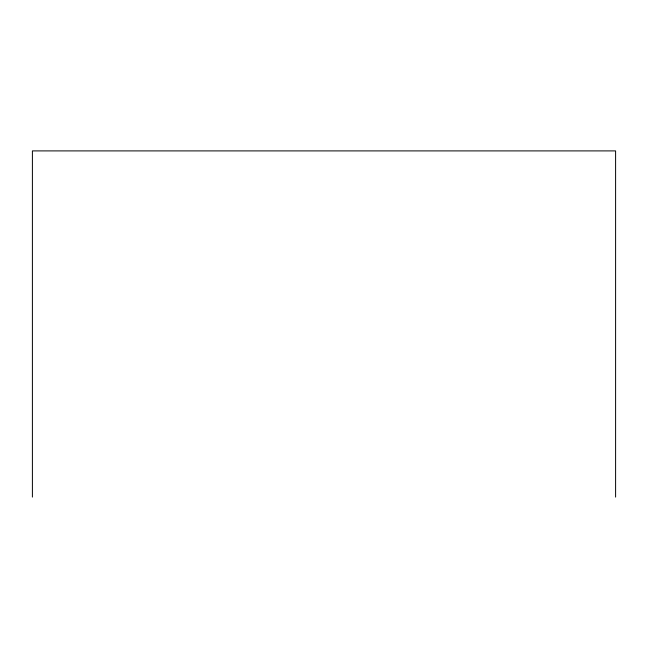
<?xml version="1.0" encoding="UTF-8"?>
<svg xmlns="http://www.w3.org/2000/svg" width="648" height="648" viewBox="0 0 648 648"><rect width="100%" height="100%" fill="white"/><g stroke="black" fill="none" stroke-linecap="round" stroke-linejoin="round"><path stroke-width="0.97" d="M615.6 497.097L615.6 150.903L32.4 150.903L32.4 497.097"/></g></svg>
